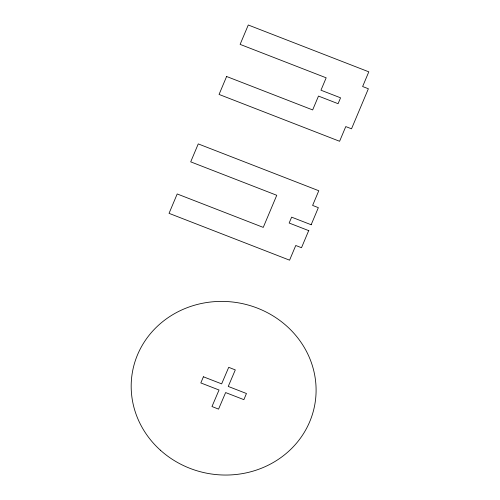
<?xml version="1.0" encoding="UTF-8"?>
<svg xmlns="http://www.w3.org/2000/svg" width="500" height="500" viewBox="0 0 500 500"><rect width="100%" height="100%" fill="white"/><g stroke="black" fill="none" stroke-linecap="round" stroke-linejoin="round"><path stroke-width="0.75" d="M308.694 230.619L301.5 247.719L295.756 245.487L289.581 260.175L169.044 213.344L177.2 193.962L263.25 227.394L276.756 195.287L190.706 161.85L198.256 143.906L318.788 190.738L312.613 205.425L318.35 207.656L311.163 224.744M311.225 224.769L291.631 217.156L289.163 223.031L308.925 230.712M226.612 76.494L219.062 94.438L339.6 141.275L345.775 126.581L351.519 128.812L368.369 88.756L362.631 86.525L368.806 71.831L248.275 25L240.119 44.381L326.169 77.819L320.962 90.206L340.556 97.819L338.081 103.694L318.488 96.081L312.663 109.931L226.612 76.494M203.406 376.788L200.825 382.931L219.031 390.006L211.975 406.531L218.562 409.125L225.631 392.569L243.869 399.656L246.456 393.512L228.25 386.438L235.3 369.913L228.713 367.319L221.644 383.875L203.406 376.788M160.35 450.169A92.625 86.644 9.8 0 0 313.656 409.931A92.625 86.644 9.8 0 0 196.912 304.562A92.625 86.644 9.8 0 0 160.35 450.169"/></g></svg>
